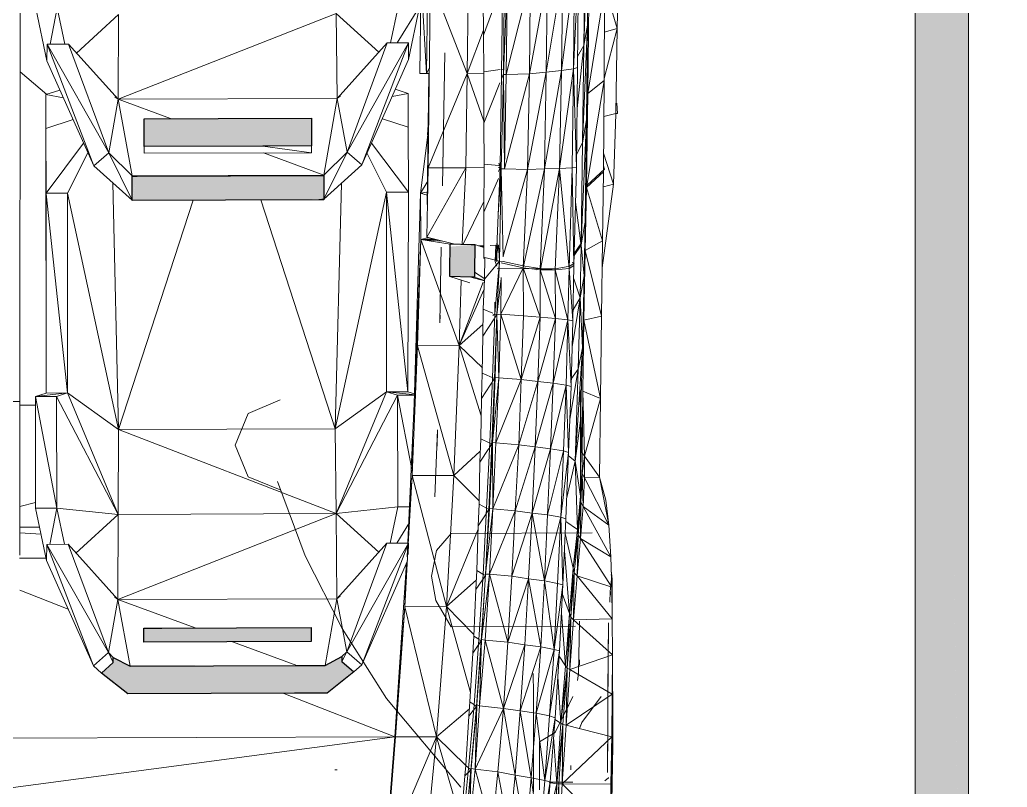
# Model space of a CAD drawing. Header units: inches. Extents: x -10205 to 13964, y -460 to 30702.
# Drawn here: x 132.7 to 187.9, y -414.4 to -371.5 of the extents above; entities that cross this region are included whole.
import ezdxf

# ---------------------------------------------------------------- set-up
doc = ezdxf.new("R2010")
doc.units = ezdxf.units.IN
doc.header["$MEASUREMENT"] = 0
for name, color, linetype, lineweight in [('0-1', 7, 'Continuous', 5), ('0-2', 8, 'Continuous', 9), ('0-4', 7, 'Continuous', 9), ('A-GENM-1', 8, 'Continuous', 9), ('A-GENM-7', 253, 'Continuous', 25), ('A-GENM-8', 7, 'Continuous', 9), ('G-IMPT-2', 254, 'Continuous', 9), ('G-IMPT-3', 37, 'Continuous', 9), ('G-IMPT-4', 53, 'Continuous', 9), ('G-IMPT-5', 50, 'Continuous', 9), ('G-IMPT-6', 7, 'Continuous', 9)]:
    doc.layers.add(name, color=color, linetype=linetype, lineweight=lineweight)

# ---------------------------------------------------------------- blocks, each defined once
blk = doc.blocks.new('Land_Rover_Evoque_-_SUV_Car_Vehicle_Automobile_13067 - Land Rover EVOQUE_dwg-1230547-SITE PLAN - CAD FILE')
at = {"layer": 'G-IMPT-2'}
h = blk.add_hatch(color=256, dxfattribs=at)
h.paths.add_polyline_path([(-0.7526, -0.2411), (-0.7226, -0.2397), (-0.7231, -0.1934), (-0.7538, -0.1983), (-0.7577, -0.2409), (-0.7535, -0.2411)], flags=0)
h.paths.add_polyline_path([(0.7543, -0.2356), (0.7594, -0.2344), (0.7595, -0.1891), (0.7248, -0.1923), (0.7249, -0.2345), (0.7498, -0.2355)], flags=0)
at = {"layer": 'G-IMPT-3'}
h = blk.add_hatch(color=256, dxfattribs=at)
h.paths.add_polyline_path([(-0.5494, -0.8302), (-0.2666, -0.8291), (-0.2305, -0.7981), (-0.2459, -0.7846), (-0.2459, -0.7774), (-0.2695, -0.7897), (-0.5494, -0.7892), (-0.5702, -0.7786), (-0.5702, -0.786), (-0.5866, -0.8008), (-0.5506, -0.8293)], flags=0)
h.paths.add_polyline_path([(0.2673, -0.8271), (0.5502, -0.8261), (0.5866, -0.7947), (0.5712, -0.7812), (0.5712, -0.7742), (0.5473, -0.7866), (0.2673, -0.7861), (0.2465, -0.7755), (0.2465, -0.7826), (0.2303, -0.7978), (0.2662, -0.8262)], flags=0)
h.paths.add_polyline_path([(-0.5268, -0.7569), (-0.2892, -0.7559), (-0.2892, -0.7358), (-0.5268, -0.7367), (-0.5268, -0.7564)], flags=0)
h.paths.add_polyline_path([(0.29, -0.7535), (0.5276, -0.7526), (0.5276, -0.7329), (0.29, -0.7338), (0.29, -0.7531)], flags=0)
h.paths.add_polyline_path([(-0.5435, -0.1296), (-0.2716, -0.1277), (-0.2716, -0.0942), (-0.5361, -0.0952), (-0.5434, -0.129)], flags=0)
h.paths.add_polyline_path([(-0.5435, -0.1287), (-0.5361, -0.0952), (-0.5435, -0.0952), (-0.5435, -0.128)], flags=0)
h.paths.add_polyline_path([(0.2733, -0.1266), (0.5452, -0.1247), (0.5452, -0.0912), (0.2803, -0.0921), (0.2734, -0.1261)], flags=0)
h.paths.add_polyline_path([(0.2733, -0.1257), (0.2803, -0.0921), (0.2733, -0.0922), (0.2733, -0.125)], flags=0)
h.paths.add_polyline_path([(-0.5263, -0.0531), (-0.2887, -0.0522), (-0.2888, -0.0127), (-0.5263, -0.0136), (-0.5263, -0.0336)], flags=0)
h.paths.add_polyline_path([(0.2905, -0.0501), (0.5281, -0.0493), (0.528, -0.0098), (0.2905, -0.0106), (0.2905, -0.0336)], flags=0)
at = {"layer": 'A-GENM-7'}
for p, q in [((0.2905, -0.0106), (0.3953, -0.0103)), ((0.2905, -0.0275), (0.2905, -0.0106)), ((0.3953, -0.0103), (0.5281, -0.0098)), ((0.5281, -0.0098), (0.5281, -0.0266)), ((0.2905, -0.0501), (0.2905, -0.0275)), ((0.5281, -0.0266), (0.5281, -0.0493)), ((0.4589, -0.0496), (0.2905, -0.0501)), ((0.5281, -0.0493), (0.4589, -0.0496)), ((0.2733, -0.0922), (0.2803, -0.0921)), ((0.2733, -0.1257), (0.2733, -0.0922)), ((0.2803, -0.0921), (0.5452, -0.0912)), ((0.5452, -0.0912), (0.5452, -0.1247)), ((0.5383, -0.1256), (0.2733, -0.1266)), ((0.2733, -0.1266), (0.2733, -0.1257)), ((0.5452, -0.1256), (0.5383, -0.1256)), ((0.5452, -0.1247), (0.5452, -0.1256)), ((0.7244, -0.2268), (0.7249, -0.1882)), ((0.7249, -0.1882), (0.7545, -0.1893)), ((0.7545, -0.1893), (0.7597, -0.1891)), ((0.7597, -0.1891), (0.7595, -0.2285)), ((0.7243, -0.2344), (0.7244, -0.2268)), ((0.7543, -0.2356), (0.7243, -0.2344)), ((0.7594, -0.2354), (0.7543, -0.2356)), ((0.7595, -0.2285), (0.7594, -0.2354)), ((0.29, -0.7338), (0.3154, -0.7337)), ((0.29, -0.7378), (0.29, -0.7338)), ((0.29, -0.7535), (0.29, -0.7378)), ((0.3154, -0.7337), (0.5276, -0.7329)), ((0.5276, -0.7329), (0.5276, -0.737)), ((0.5276, -0.737), (0.5276, -0.7526)), ((0.4076, -0.7531), (0.29, -0.7535)), ((0.5276, -0.7526), (0.4076, -0.7531)), ((0.2298, -0.7974), (0.2465, -0.7826)), ((0.2465, -0.7826), (0.2465, -0.7755)), ((0.2465, -0.7755), (0.2703, -0.7876)), ((0.5473, -0.7866), (0.5712, -0.7742)), ((0.5712, -0.7742), (0.5712, -0.7813)), ((0.5712, -0.7813), (0.5879, -0.7959)), ((0.2673, -0.8271), (0.2298, -0.7974)), ((0.2703, -0.7876), (0.507, -0.7867)), ((0.507, -0.7867), (0.5473, -0.7866)), ((0.5879, -0.7959), (0.5502, -0.8261)), ((0.5039, -0.8262), (0.2673, -0.8271)), ((0.5502, -0.8261), (0.5039, -0.8262))]:
    blk.add_line(p, q, dxfattribs=at)
at = {"layer": 'G-IMPT-2'}
for p, q in [((0.1146, 0.685), (0.114, -0.4119)), ((0.1146, 0.685), (0.114, -0.4119)), ((0.6833, 0.1875), (0.6819, 0.0537)), ((0.6912, 0.0537), (0.6833, 0.1875)), ((0.693, 0.1875), (0.6912, 0.0537)), ((0.6967, 0.1874), (0.6935, -0.0803)), ((0.7487, 0.0537), (0.6967, 0.1874)), ((0.7487, 0.0537), (0.7506, 0.1876)), ((0.7978, 0.054), (0.7997, 0.1878)), ((0.8004, 0.0523), (0.8059, 0.1865)), ((0.8004, 0.0523), (0.8015, 0.1861)), ((0.8043, 0.0523), (0.8059, 0.1865)), ((0.1522, 0.0716), (0.1365, 0.1465)), ((0.1568, 0.0952), (0.1667, 0.1466)), ((0.1667, 0.1466), (0.1775, 0.0953)), ((0.6401, 0.097), (0.6508, 0.1484)), ((0.6497, 0.0971), (0.6812, 0.1484)), ((0.6812, 0.1484), (0.6655, 0.0735)), ((0.1942, 0.0826), (0.2539, 0.1375)), ((0.2533, 0.017), (0.5631, 0.1386)), ((0.2533, 0.017), (0.2539, 0.1375)), ((0.6235, 0.0839), (0.5631, 0.1386)), ((0.5631, 0.1386), (0.5644, 0.0181)), ((0.7487, 0.0537), (0.7721, 0.1152)), ((0.1522, 0.0716), (0.1525, 0.0952)), ((0.1827, 0.0953), (0.1525, 0.0952)), ((0.24, -0.0592), (0.1525, 0.0952)), ((0.1525, 0.0952), (0.2187, -0.0776)), ((0.2533, 0.017), (0.1827, 0.0953)), ((0.24, -0.0592), (0.1827, 0.0953)), ((0.5644, 0.0181), (0.6354, 0.097)), ((0.5785, -0.058), (0.6658, 0.0971)), ((0.5785, -0.058), (0.6354, 0.097)), ((0.5996, -0.0762), (0.6658, 0.0971)), ((0.6354, 0.097), (0.6658, 0.0971)), ((0.6655, 0.0735), (0.6658, 0.0971)), ((0.1522, 0.0716), (0.2187, -0.0776)), ((0.6655, 0.0735), (0.5996, -0.0762)), ((0.7141, -0.1061), (0.7173, 0.0831)), ((0.6952, 0.0606), (0.6912, 0.0537)), ((0.1142, 0.0557), (0.152, 0.0239)), ((0.6912, 0.0537), (0.6819, 0.0537)), ((0.6912, 0.0537), (0.6951, 0.0537)), ((0.6946, 0.0537), (0.6919, -0.1322)), ((0.7487, 0.0537), (0.6935, -0.0803)), ((0.7469, -0.0802), (0.7487, 0.0537)), ((0.7487, 0.0537), (0.7726, 0.0539)), ((0.7727, -0.014), (0.7487, 0.0537)), ((0.796, -0.0799), (0.7978, 0.054)), ((0.7974, -0.0816), (0.8004, 0.0523)), ((0.8018, -0.0818), (0.8004, 0.0523)), ((0.8004, 0.0523), (0.8043, 0.0523)), ((0.8018, -0.0818), (0.8043, 0.0523)), ((0.1508, 0.0236), (0.1708, 0.0299)), ((0.6468, 0.0311), (0.6652, 0.0254)), ((0.1514, -0.4), (0.1508, 0.0236)), ((0.1757, 0.0189), (0.1508, 0.0236)), ((0.1508, 0.0236), (0.1509, -0.0244)), ((0.24, -0.0592), (0.2533, 0.017)), ((0.2487, 0.0205), (0.2533, 0.017)), ((0.2533, 0.017), (0.5644, 0.0181)), ((0.2733, -0.0916), (0.2533, 0.017)), ((0.3279, -0.0105), (0.2533, 0.017)), ((0.5452, -0.0906), (0.5644, 0.0181)), ((0.5691, 0.0217), (0.5644, 0.0181)), ((0.5644, 0.0181), (0.5785, -0.058)), ((0.6424, 0.021), (0.6652, 0.0254)), ((0.6652, 0.0254), (0.6653, -0.0225)), ((0.9624, -0.0032), (0.9614, 0.0115)), ((0.1893, -0.0116), (0.1509, -0.0244)), ((0.2904, -0.028), (0.2905, -0.0106)), ((0.3953, -0.0103), (0.2905, -0.0106)), ((0.2905, -0.0106), (0.2905, -0.0275)), ((0.5281, -0.0098), (0.3953, -0.0103)), ((0.5281, -0.0098), (0.5281, -0.0266)), ((0.6285, -0.0106), (0.6653, -0.0225)), ((0.96, -0.0038), (0.9624, -0.0032)), ((0.9601, -0.0029), (0.9624, -0.0032)), ((0.9624, -0.0032), (0.9601, -0.003)), ((0.1514, -0.4), (0.1509, -0.0244)), ((0.151, -0.1165), (0.1509, -0.0244)), ((0.2904, -0.0597), (0.2904, -0.028)), ((0.2905, -0.0501), (0.2905, -0.0275)), ((0.5281, -0.0493), (0.5281, -0.0266)), ((0.6653, -0.0225), (0.6654, -0.1147)), ((0.6935, -0.0194), (0.6928, -0.0336)), ((0.6935, -0.0194), (0.6928, -0.0336)), ((0.6828, -0.1164), (0.6934, -0.0298)), ((0.6934, -0.0298), (0.6828, -0.1164)), ((0.2044, -0.0454), (0.151, -0.1165)), ((0.2904, -0.0597), (0.2905, -0.0501)), ((0.2905, -0.0501), (0.4589, -0.0496)), ((0.4589, -0.0496), (0.5281, -0.0493)), ((0.528, -0.0589), (0.4589, -0.0496)), ((0.528, -0.0589), (0.5281, -0.0493)), ((0.6131, -0.0455), (0.6654, -0.1147)), ((0.7141, -0.1061), (0.715, -0.0516)), ((0.2104, -0.059), (0.1816, -0.1164)), ((0.24, -0.0592), (0.2187, -0.0776)), ((0.2733, -0.0916), (0.24, -0.0592)), ((0.24, -0.0592), (0.2732, -0.1261)), ((0.528, -0.0589), (0.2904, -0.0597)), ((0.5452, -0.0906), (0.4599, -0.0591)), ((0.5452, -0.125), (0.5785, -0.058)), ((0.5452, -0.0906), (0.5785, -0.058)), ((0.5785, -0.058), (0.5996, -0.0762)), ((0.6344, -0.1148), (0.6068, -0.0598)), ((0.2187, -0.0776), (0.2732, -0.1261)), ((0.5452, -0.125), (0.5996, -0.0762)), ((0.7469, -0.0802), (0.6917, -0.1788)), ((0.6917, -0.1788), (0.6935, -0.0803)), ((0.7469, -0.0802), (0.6935, -0.0803)), ((0.742, -0.1888), (0.7469, -0.0802)), ((0.773, -0.08), (0.7469, -0.0802)), ((0.796, -0.0799), (0.791, -0.1923)), ((0.7974, -0.0816), (0.793, -0.1467)), ((0.7933, -0.0854), (0.796, -0.0799)), ((0.796, -0.0799), (0.7935, -0.0799)), ((0.796, -0.0799), (0.7937, -0.0736)), ((0.7946, -0.2126), (0.7974, -0.0816)), ((0.7999, -0.2067), (0.7974, -0.0816)), ((0.7974, -0.0816), (0.8018, -0.0818)), ((0.9441, -0.0821), (0.92, -0.1045)), ((0.9427, -0.0774), (0.9441, -0.0821)), ((0.2733, -0.0916), (0.5452, -0.0906)), ((0.2733, -0.0916), (0.2803, -0.0921)), ((0.2733, -0.0916), (0.2733, -0.0922)), ((0.2803, -0.0921), (0.2733, -0.0922)), ((0.2733, -0.0922), (0.2733, -0.1257)), ((0.5452, -0.0912), (0.2803, -0.0921)), ((0.5452, -0.0906), (0.5452, -0.0912)), ((0.5452, -0.0912), (0.5452, -0.1247)), ((0.2541, -0.4518), (0.2457, -0.1016)), ((0.5614, -0.4507), (0.5703, -0.1025)), ((0.6828, -0.1164), (0.6923, -0.1008)), ((0.92, -0.1045), (0.9171, -0.1071)), ((0.1816, -0.1164), (0.151, -0.1165)), ((0.1514, -0.4), (0.151, -0.1165)), ((0.1816, -0.3999), (0.151, -0.1172)), ((0.2541, -0.4518), (0.1816, -0.1164)), ((0.1816, -0.1164), (0.1816, -0.3999)), ((0.2733, -0.1266), (0.2732, -0.1261)), ((0.2733, -0.1266), (0.5383, -0.1256)), ((0.2733, -0.1266), (0.2733, -0.1257)), ((0.5614, -0.4507), (0.4562, -0.1259)), ((0.5383, -0.1256), (0.5452, -0.125)), ((0.5383, -0.1256), (0.5452, -0.1256)), ((0.5452, -0.125), (0.5426, -0.125)), ((0.5452, -0.1256), (0.5452, -0.1247)), ((0.5614, -0.4507), (0.6344, -0.1148)), ((0.6343, -0.3982), (0.6344, -0.1148)), ((0.6344, -0.1148), (0.6654, -0.1147)), ((0.6344, -0.1148), (0.6647, -0.3981)), ((0.6647, -0.3981), (0.6654, -0.1147)), ((0.6738, -0.4151), (0.6828, -0.1164)), ((0.6828, -0.1164), (0.6921, -0.1151)), ((0.6833, -0.1819), (0.6828, -0.1164)), ((0.6921, -0.1192), (0.6828, -0.1164)), ((0.6833, -0.1819), (0.6828, -0.1164)), ((0.3598, -0.1263), (0.2541, -0.4518)), ((0.6919, -0.1322), (0.6926, -0.129)), ((0.7431, -0.1889), (0.7727, -0.128)), ((0.9167, -0.1368), (0.9174, -0.152)), ((0.9174, -0.152), (0.9114, -0.1868)), ((0.6833, -0.1819), (0.6743, -0.4011)), ((0.6833, -0.1819), (0.6783, -0.3329)), ((0.694, -0.1794), (0.6833, -0.1819)), ((0.7004, -0.181), (0.6833, -0.1819)), ((0.7248, -0.1887), (0.6833, -0.1819)), ((0.7133, -0.1843), (0.6833, -0.1819)), ((0.707, -0.1827), (0.6833, -0.1819)), ((0.704, -0.1819), (0.6833, -0.1819)), ((0.7248, -0.1887), (0.6833, -0.1819)), ((0.7374, -0.3327), (0.6833, -0.1819)), ((0.7294, -0.1883), (0.6917, -0.1788)), ((0.7912, -0.2136), (0.7913, -0.1783)), ((0.7122, -0.1929), (0.7102, -0.3004)), ((0.7249, -0.1882), (0.7244, -0.2268)), ((0.7249, -0.1882), (0.7545, -0.1893)), ((0.7545, -0.1893), (0.7597, -0.1891)), ((0.7595, -0.2285), (0.7597, -0.1891)), ((0.7727, -0.1936), (0.7597, -0.1891)), ((0.7726, -0.1907), (0.765, -0.1909)), ((0.7679, -0.1919), (0.7726, -0.192)), ((0.7679, -0.1919), (0.7726, -0.192)), ((0.7894, -0.1903), (0.7818, -0.1905)), ((0.7885, -0.2133), (0.7894, -0.1903)), ((0.791, -0.1923), (0.7901, -0.2115)), ((0.791, -0.2019), (0.7936, -0.1901)), ((0.7936, -0.1901), (0.7911, -0.1902)), ((0.7936, -0.1901), (0.7911, -0.1903)), ((0.7936, -0.1901), (0.7931, -0.1952)), ((0.7946, -0.2126), (0.7936, -0.1901)), ((0.9114, -0.1868), (0.901, -0.202)), ((0.7734, -0.2382), (0.7738, -0.2074)), ((0.7946, -0.2126), (0.7738, -0.2074)), ((0.7946, -0.2126), (0.7734, -0.2382)), ((0.7946, -0.2126), (0.788, -0.2876)), ((0.7885, -0.2133), (0.7912, -0.2199)), ((0.7909, -0.289), (0.7946, -0.2126)), ((0.8768, -0.2234), (0.7913, -0.2238)), ((0.8, -0.2135), (0.7946, -0.2126)), ((0.8, -0.2135), (0.7946, -0.2126)), ((0.8, -0.2135), (0.831, -0.2197)), ((0.831, -0.2197), (0.8556, -0.2235)), ((0.8477, -0.2252), (0.8768, -0.2234)), ((0.8556, -0.2235), (0.8527, -0.2237)), ((0.8529, -0.2233), (0.8556, -0.2235)), ((0.8529, -0.2233), (0.8556, -0.2235)), ((0.8556, -0.2235), (0.8768, -0.2234)), ((0.8768, -0.2234), (0.8945, -0.2198)), ((0.8945, -0.2198), (0.9009, -0.2158)), ((0.8981, -0.2147), (0.9009, -0.2158)), ((0.7243, -0.2344), (0.7244, -0.2268)), ((0.7243, -0.2344), (0.7543, -0.2356)), ((0.7243, -0.2344), (0.7526, -0.2437)), ((0.7543, -0.2356), (0.7594, -0.2354)), ((0.7543, -0.2356), (0.7733, -0.2409)), ((0.7595, -0.2285), (0.7594, -0.2354)), ((0.7733, -0.2402), (0.7594, -0.2354)), ((0.7738, -0.2377), (0.7595, -0.2285)), ((0.7717, -0.2811), (0.7734, -0.2382)), ((0.7971, -0.2374), (0.7909, -0.289)), ((0.7403, -0.2397), (0.7374, -0.3327)), ((0.7718, -0.2427), (0.7374, -0.3327)), ((0.7374, -0.3327), (0.7728, -0.2536)), ((0.7884, -0.271), (0.788, -0.2876)), ((0.7102, -0.3004), (0.7106, -0.2896)), ((0.7854, -0.2868), (0.7717, -0.2811)), ((0.788, -0.2876), (0.785, -0.378)), ((0.7854, -0.2899), (0.788, -0.2876)), ((0.7909, -0.289), (0.7878, -0.2878)), ((0.7909, -0.289), (0.7889, -0.378)), ((0.7909, -0.289), (0.7968, -0.288)), ((0.7909, -0.289), (0.7938, -0.3785)), ((0.7968, -0.288), (0.7938, -0.3785)), ((0.7374, -0.3327), (0.7713, -0.3025)), ((0.6708, -0.5171), (0.6783, -0.3329)), ((0.6783, -0.3329), (0.6745, -0.4011)), ((0.7374, -0.3327), (0.6783, -0.3329)), ((0.7299, -0.517), (0.6783, -0.3329)), ((0.7299, -0.517), (0.7374, -0.3327)), ((0.7374, -0.3327), (0.7705, -0.3642)), ((0.7374, -0.3327), (0.7689, -0.4322)), ((0.785, -0.378), (0.781, -0.4704)), ((0.7889, -0.378), (0.7849, -0.4704)), ((0.7938, -0.3785), (0.7849, -0.4704)), ((0.7938, -0.3785), (0.7889, -0.378)), ((0.7938, -0.3785), (0.7898, -0.4708)), ((0.1816, -0.3999), (0.1358, -0.405)), ((0.1358, -0.405), (0.1514, -0.4)), ((0.166, -0.4049), (0.1358, -0.405)), ((0.1361, -0.5635), (0.1358, -0.405)), ((0.1663, -0.5633), (0.1358, -0.405)), ((0.1816, -0.3999), (0.1514, -0.4)), ((0.1816, -0.3999), (0.166, -0.4049)), ((0.2535, -0.5722), (0.166, -0.4049)), ((0.1663, -0.5633), (0.166, -0.4049)), ((0.2541, -0.4518), (0.1816, -0.3999)), ((0.1816, -0.3999), (0.2535, -0.5722)), ((0.6343, -0.3982), (0.5614, -0.4507)), ((0.6343, -0.3982), (0.5627, -0.5711)), ((0.5627, -0.5711), (0.6501, -0.4031)), ((0.6343, -0.3982), (0.6647, -0.3981)), ((0.6343, -0.3982), (0.6501, -0.4031)), ((0.6343, -0.3982), (0.6754, -0.4025)), ((0.6501, -0.4031), (0.6735, -0.403)), ((0.6504, -0.5616), (0.6501, -0.4031)), ((0.6501, -0.4031), (0.6705, -0.5082)), ((0.6647, -0.3981), (0.6755, -0.4014)), ((0.0959, -0.412), (0.114, -0.4119)), ((0.114, -0.4119), (0.1136, -0.6303)), ((0.114, -0.4119), (0.1136, -0.6303)), ((0.114, -0.4171), (0.1358, -0.417)), ((0.4381, -0.4289), (0.4833, -0.4097)), ((0.4833, -0.4097), (0.4834, -0.4098)), ((0.6738, -0.4151), (0.6635, -0.6326)), ((0.4194, -0.4739), (0.4381, -0.4289)), ((0.2541, -0.4518), (0.2535, -0.5722)), ((0.5614, -0.4507), (0.2541, -0.4518)), ((0.2541, -0.4518), (0.5627, -0.5711)), ((0.5614, -0.4507), (0.5627, -0.5711)), ((0.7067, -0.4524), (0.7031, -0.5472)), ((0.7067, -0.4524), (0.7061, -0.4754)), ((0.438, -0.5189), (0.4194, -0.4739)), ((0.6708, -0.5171), (0.6722, -0.4688)), ((0.781, -0.4704), (0.7765, -0.5637)), ((0.7849, -0.4704), (0.7804, -0.5637)), ((0.7849, -0.4704), (0.7898, -0.4708)), ((0.7849, -0.4704), (0.7853, -0.5642)), ((0.7898, -0.4708), (0.7853, -0.5642)), ((0.7299, -0.517), (0.7675, -0.4826)), ((0.6653, -0.6146), (0.6708, -0.5171)), ((0.6708, -0.5171), (0.6685, -0.553)), ((0.6708, -0.5171), (0.7299, -0.517)), ((0.7195, -0.7032), (0.6708, -0.5171)), ((0.7195, -0.7032), (0.7299, -0.517)), ((0.7299, -0.517), (0.7659, -0.5531)), ((0.4833, -0.5373), (0.438, -0.5189)), ((0.4798, -0.5255), (0.519, -0.6309)), ((0.1361, -0.5553), (0.1137, -0.5611)), ((0.1663, -0.5633), (0.1361, -0.5635)), ((0.1518, -0.6377), (0.1361, -0.5635)), ((0.1663, -0.5633), (0.1563, -0.6148)), ((0.1772, -0.6147), (0.1663, -0.5633)), ((0.2535, -0.5722), (0.1663, -0.5633)), ((0.1934, -0.6271), (0.2535, -0.5722)), ((0.2528, -0.6931), (0.5627, -0.5711)), ((0.2528, -0.6931), (0.2535, -0.5722)), ((0.2535, -0.5722), (0.5627, -0.5711)), ((0.5627, -0.5711), (0.6504, -0.5616)), ((0.564, -0.6919), (0.5627, -0.5711)), ((0.5627, -0.5711), (0.6235, -0.6258)), ((0.6395, -0.613), (0.6504, -0.5616)), ((0.6504, -0.5616), (0.6683, -0.5615)), ((0.7765, -0.5637), (0.7715, -0.6571)), ((0.775, -0.6571), (0.7804, -0.5637)), ((0.775, -0.6571), (0.7853, -0.5642)), ((0.7853, -0.5642), (0.7804, -0.5637)), ((0.7804, -0.6571), (0.7853, -0.5642)), ((0.6489, -0.613), (0.6671, -0.5837)), ((0.1137, -0.5906), (0.1418, -0.5905)), ((0.1137, -0.5982), (0.1439, -0.6001)), ((0.7263, -0.5993), (0.7053, -0.6234)), ((0.7195, -0.7032), (0.7644, -0.5933)), ((0.9262, -0.5986), (0.7263, -0.5993)), ((0.9263, -0.5986), (0.9262, -0.5986)), ((0.1518, -0.6377), (0.1521, -0.6148)), ((0.1822, -0.6147), (0.1521, -0.6148)), ((0.2183, -0.7872), (0.1521, -0.6148)), ((0.2395, -0.7685), (0.1521, -0.6148)), ((0.2528, -0.6931), (0.1822, -0.6147)), ((0.2395, -0.7685), (0.1822, -0.6147)), ((0.564, -0.6919), (0.6349, -0.613)), ((0.5781, -0.7673), (0.6654, -0.6129)), ((0.5781, -0.7673), (0.6349, -0.613)), ((0.5992, -0.7857), (0.6654, -0.6129)), ((0.6349, -0.613), (0.6654, -0.6129)), ((0.6604, -0.7034), (0.6653, -0.6155)), ((0.6652, -0.6293), (0.6654, -0.6129)), ((0.6981, -0.6601), (0.7053, -0.6234)), ((0.1132, -0.6346), (0.1512, -0.6345)), ((0.2183, -0.7872), (0.1518, -0.6377)), ((0.519, -0.6309), (0.5715, -0.7344)), ((0.664, -0.6384), (0.5992, -0.7857)), ((0.663, -0.6408), (0.6462, -0.8878)), ((0.6462, -0.8878), (0.663, -0.6408)), ((0.6604, -0.7034), (0.6632, -0.6403)), ((0.7715, -0.6571), (0.7656, -0.75)), ((0.7695, -0.75), (0.775, -0.6571)), ((0.7695, -0.75), (0.7804, -0.6571)), ((0.7744, -0.7509), (0.7804, -0.6571)), ((0.7804, -0.6571), (0.775, -0.6571)), ((0.9535, -0.6527), (0.9545, -0.6596)), ((0.9546, -0.6645), (0.9536, -0.6575)), ((0.9546, -0.6645), (0.9537, -0.6586)), ((0.7042, -0.6945), (0.6982, -0.6601)), ((0.7195, -0.7032), (0.7618, -0.6657)), ((0.9544, -0.6596), (0.9521, -0.6819)), ((0.9537, -0.6607), (0.9546, -0.6645)), ((0.9541, -0.6706), (0.9546, -0.6741)), ((0.9544, -0.6596), (0.9543, -0.6645)), ((0.9543, -0.6645), (0.9543, -0.674)), ((0.9546, -0.6645), (0.9545, -0.6596)), ((0.9546, -0.6741), (0.9546, -0.6645)), ((0.1136, -0.6797), (0.1825, -0.7066)), ((0.9547, -0.6882), (0.9544, -0.6853)), ((0.9547, -0.6882), (0.9546, -0.6741)), ((0.2395, -0.7685), (0.2528, -0.6931)), ((0.2528, -0.6931), (0.2482, -0.6894)), ((0.2528, -0.6931), (0.564, -0.6919)), ((0.2528, -0.6931), (0.2703, -0.7876)), ((0.2528, -0.6931), (0.3626, -0.7335)), ((0.564, -0.6919), (0.5473, -0.7866)), ((0.564, -0.6919), (0.5687, -0.6882)), ((0.5781, -0.7673), (0.564, -0.6919)), ((0.9548, -0.7071), (0.9547, -0.6882)), ((0.6604, -0.7034), (0.6462, -0.8878)), ((0.647, -0.8881), (0.6604, -0.7034)), ((0.6604, -0.7034), (0.7195, -0.7032)), ((0.7056, -0.888), (0.6604, -0.7034)), ((0.7056, -0.888), (0.7195, -0.7032)), ((0.7195, -0.7032), (0.7584, -0.7427)), ((0.7195, -0.7032), (0.7536, -0.8249)), ((0.9548, -0.7206), (0.9548, -0.7071)), ((0.3154, -0.7337), (0.29, -0.7338)), ((0.29, -0.7338), (0.29, -0.7378)), ((0.29, -0.738), (0.29, -0.7338)), ((0.29, -0.7378), (0.29, -0.7535)), ((0.29, -0.738), (0.29, -0.7535)), ((0.5276, -0.7329), (0.3154, -0.7337)), ((0.5276, -0.7329), (0.5276, -0.737)), ((0.5276, -0.7526), (0.5276, -0.737)), ((0.5715, -0.7344), (0.6342, -0.8338)), ((0.29, -0.7535), (0.4076, -0.7531)), ((0.5276, -0.7526), (0.4076, -0.7531)), ((0.4156, -0.7531), (0.507, -0.7867)), ((0.7656, -0.75), (0.7587, -0.8429)), ((0.7626, -0.8428), (0.7695, -0.75)), ((0.7665, -0.8438), (0.7695, -0.75)), ((0.7665, -0.8438), (0.7744, -0.7509)), ((0.7695, -0.75), (0.7744, -0.7509)), ((0.2183, -0.7872), (0.2395, -0.7685)), ((0.2395, -0.7685), (0.2465, -0.7826)), ((0.2395, -0.7685), (0.2465, -0.7755)), ((0.5712, -0.7813), (0.5781, -0.7673)), ((0.5781, -0.7673), (0.5712, -0.7742)), ((0.5781, -0.7673), (0.5992, -0.7857)), ((0.2298, -0.7974), (0.2465, -0.7826)), ((0.2465, -0.7826), (0.2465, -0.7755)), ((0.2703, -0.7876), (0.2465, -0.7755)), ((0.5473, -0.7866), (0.5712, -0.7742)), ((0.5712, -0.7813), (0.5712, -0.7742)), ((0.5879, -0.7959), (0.5712, -0.7813)), ((0.9553, -0.7802), (0.9552, -0.7775)), ((0.9552, -0.833), (0.9553, -0.7802)), ((0.2183, -0.7872), (0.2298, -0.7974)), ((0.2298, -0.7974), (0.2673, -0.8271)), ((0.2703, -0.7876), (0.507, -0.7867)), ((0.5473, -0.7866), (0.507, -0.7867)), ((0.5879, -0.7959), (0.5502, -0.8261)), ((0.5879, -0.7959), (0.5992, -0.7857)), ((0.9552, -0.833), (0.9552, -0.7978)), ((0.9557, -0.8487), (0.9552, -0.7978)), ((0.5039, -0.8262), (0.2673, -0.8271)), ((0.4887, -0.8263), (0.6462, -0.8878)), ((0.5039, -0.8262), (0.5502, -0.8261)), ((0.6342, -0.8338), (0.7397, -0.9595)), ((0.9548, -0.8833), (0.9552, -0.833)), ((0.9556, -0.9004), (0.9552, -0.833)), ((0.9552, -0.833), (0.9557, -0.8487)), ((0.7056, -0.888), (0.7522, -0.8484)), ((0.7587, -0.8429), (0.7508, -0.9328)), ((0.7547, -0.9328), (0.7626, -0.8428)), ((0.7601, -0.9337), (0.7626, -0.8428)), ((0.7601, -0.9337), (0.7665, -0.8438)), ((0.7626, -0.8428), (0.7665, -0.8438)), ((0.9556, -0.9004), (0.9557, -0.8487)), ((-0.6469, -0.8925), (0.6462, -0.8878)), ((0.6462, -0.8878), (-0.6342, -1.0585)), ((0.6462, -0.8878), (0.6333, -1.054)), ((0.6333, -1.054), (0.6462, -0.8878)), ((0.647, -0.8881), (0.6333, -1.054)), ((0.6342, -1.0543), (0.7056, -0.888)), ((0.6342, -1.0543), (0.647, -0.8881)), ((0.647, -0.8881), (0.6462, -0.8878)), ((0.7056, -0.888), (0.647, -0.8881)), ((0.6888, -1.0542), (0.7056, -0.888)), ((0.7056, -0.888), (0.7468, -0.9288)), ((0.7056, -0.888), (0.7404, -1.0091)), ((0.9541, -0.8989), (0.9547, -0.8848)), ((0.9546, -0.9552), (0.9547, -0.8848)), ((0.9547, -0.8848), (0.9556, -0.9004)), ((0.9546, -0.9552), (0.9556, -0.9004)), ((0.9546, -0.9552), (0.9539, -0.9131)), ((0.5644, -0.9349), (0.5611, -0.9349)), ((0.7508, -0.9328), (0.745, -0.9895)), ((0.7468, -1.0159), (0.7547, -0.9328)), ((0.7517, -1.0168), (0.7547, -0.9328)), ((0.7517, -1.0168), (0.7601, -0.9337)), ((0.7547, -0.9328), (0.7601, -0.9337)), ((0.9549, -0.9668), (0.9549, -0.942)), ((0.9522, -1.0354), (0.9546, -0.9552)), ((0.9546, -0.9552), (0.9524, -1.0115)), ((0.9546, -0.9552), (0.9533, -0.9552)), ((0.9536, -1.0128), (0.9546, -0.9552))]:
    blk.add_line(p, q, dxfattribs=at)
at = {"layer": 'G-IMPT-4'}
for p, q in [((0.9148, 0.0935), (0.9205, 0.2567)), ((0.92, 0.1222), (0.9205, 0.2567)), ((0.9158, 0.2313), (0.9148, 0.0935)), ((0.8612, 0.0556), (0.8847, 0.1969)), ((0.8827, 0.0578), (0.9014, 0.2008)), ((0.8847, 0.1969), (0.8827, 0.0578)), ((0.8998, 0.0604), (0.9067, 0.2037)), ((0.8998, 0.0604), (0.9014, 0.2008)), ((0.9067, 0.2037), (0.9056, 0.0621)), ((0.8387, 0.189), (0.8043, 0.0523)), ((0.8059, 0.1865), (0.8043, 0.0523)), ((0.8632, 0.1929), (0.8372, 0.0532)), ((0.8387, 0.189), (0.8372, 0.0532)), ((0.8632, 0.1929), (0.8612, 0.0556)), ((0.9438, 0.1729), (0.9202, 0.025)), ((0.9438, 0.1729), (0.9432, 0.0437)), ((0.9202, 0.025), (0.9217, 0.1559)), ((0.9127, -0.0448), (0.92, 0.1222)), ((0.9148, 0.0935), (0.92, 0.1222)), ((0.9184, -0.0124), (0.92, 0.1222)), ((0.905, 0.0039), (0.9148, 0.0935)), ((0.9058, 0.0777), (0.9148, 0.0935)), ((0.9148, 0.0935), (0.9127, -0.0448)), ((0.8827, 0.0578), (0.8586, -0.0818)), ((0.8612, 0.0556), (0.8827, 0.0578)), ((0.8802, -0.0812), (0.8998, 0.0604)), ((0.8827, 0.0578), (0.8802, -0.0812)), ((0.8827, 0.0578), (0.8998, 0.0604)), ((0.8978, -0.0804), (0.8998, 0.0604)), ((0.8998, 0.0604), (0.9056, 0.0621)), ((0.8998, 0.0604), (0.9041, -0.0798)), ((0.9056, 0.0621), (0.9041, -0.0798)), ((0.9202, 0.025), (0.9194, 0.0695)), ((0.8372, 0.0532), (0.8018, -0.0818)), ((0.8043, 0.0523), (0.8018, -0.0818)), ((0.8372, 0.0532), (0.8043, 0.0523)), ((0.8612, 0.0556), (0.8347, -0.0826)), ((0.8372, 0.0532), (0.8347, -0.0826)), ((0.8372, 0.0532), (0.8612, 0.0556)), ((0.8612, 0.0556), (0.8586, -0.0818)), ((0.9186, -0.1057), (0.9432, 0.0437)), ((0.9432, 0.0437), (0.9202, 0.025)), ((0.9426, -0.0858), (0.9432, 0.0437)), ((0.9182, -0.1058), (0.9202, 0.025)), ((0.9184, -0.0172), (0.9202, 0.025)), ((0.9108, -0.1869), (0.9184, -0.0124)), ((0.9127, -0.0448), (0.9184, -0.0124)), ((0.9164, -0.1554), (0.9184, -0.0124)), ((0.9043, -0.0612), (0.9127, -0.0448)), ((0.9107, -0.1876), (0.9127, -0.0448)), ((0.7999, -0.2059), (0.8347, -0.0826)), ((0.8347, -0.0826), (0.8018, -0.0818)), ((0.8282, -0.2224), (0.8586, -0.0818)), ((0.8282, -0.2224), (0.8347, -0.0826)), ((0.8586, -0.0818), (0.8347, -0.0826)), ((0.8527, -0.2237), (0.8586, -0.0818)), ((0.8529, -0.2241), (0.8802, -0.0812)), ((0.8586, -0.0818), (0.8802, -0.0812)), ((0.8737, -0.2251), (0.8802, -0.0812)), ((0.8802, -0.0812), (0.8978, -0.0804)), ((0.8938, -0.2231), (0.8802, -0.0812)), ((0.8938, -0.2231), (0.8978, -0.0804)), ((0.8978, -0.0804), (0.9041, -0.0798)), ((0.9006, -0.2191), (0.8978, -0.0804)), ((0.9006, -0.2191), (0.9041, -0.0798)), ((0.9182, -0.1081), (0.9426, -0.0858)), ((0.9426, -0.0858), (0.9411, -0.184)), ((0.9182, -0.1081), (0.9166, -0.1978)), ((0.9182, -0.1081), (0.9167, -0.1326)), ((0.9182, -0.1081), (0.9185, -0.1058)), ((0.9182, -0.1081), (0.9411, -0.184)), ((0.9104, -0.1879), (0.9029, -0.129)), ((0.9164, -0.1554), (0.9149, -0.2336)), ((0.9009, -0.205), (0.9107, -0.1902)), ((0.9107, -0.1902), (0.9092, -0.2649)), ((0.9107, -0.1902), (0.9112, -0.1869)), ((0.9107, -0.1902), (0.9108, -0.1877)), ((0.9107, -0.1902), (0.9107, -0.1878)), ((0.9107, -0.1902), (0.9149, -0.2336)), ((0.9411, -0.184), (0.9166, -0.1978)), ((0.9411, -0.184), (0.9395, -0.291)), ((0.9146, -0.2965), (0.9166, -0.1978)), ((0.9395, -0.291), (0.9166, -0.1978)), ((0.8282, -0.2224), (0.7968, -0.288)), ((0.8282, -0.2224), (0.7973, -0.2152)), ((0.8282, -0.2224), (0.8527, -0.2252)), ((0.8282, -0.2224), (0.8526, -0.2922)), ((0.8282, -0.2224), (0.8291, -0.2904)), ((0.8938, -0.2231), (0.8737, -0.2251)), ((0.8938, -0.2231), (0.8918, -0.2959)), ((0.9006, -0.2191), (0.8938, -0.2231)), ((0.8938, -0.2231), (0.8991, -0.2973)), ((0.9006, -0.2191), (0.8991, -0.2973)), ((0.7972, -0.2362), (0.7968, -0.288)), ((0.8527, -0.2252), (0.8526, -0.2922)), ((0.8737, -0.2251), (0.8527, -0.2252)), ((0.8527, -0.2252), (0.8742, -0.2941)), ((0.8737, -0.2251), (0.8742, -0.2941)), ((0.8737, -0.2251), (0.8918, -0.2959)), ((0.9002, -0.2379), (0.9092, -0.2649)), ((0.9092, -0.2649), (0.9149, -0.2336)), ((0.9128, -0.3357), (0.9149, -0.2336)), ((0.9092, -0.2649), (0.8981, -0.3342)), ((0.9092, -0.2649), (0.8994, -0.282)), ((0.9067, -0.3661), (0.9092, -0.2649)), ((0.9128, -0.3357), (0.9092, -0.2649)), ((0.9141, -0.2713), (0.9146, -0.2965)), ((0.7938, -0.3785), (0.7968, -0.288)), ((0.8257, -0.3808), (0.7968, -0.288)), ((0.8291, -0.2904), (0.7968, -0.288)), ((0.8257, -0.3808), (0.8291, -0.2904)), ((0.8257, -0.3808), (0.8526, -0.2922)), ((0.8526, -0.2922), (0.8291, -0.2904)), ((0.8492, -0.3836), (0.8526, -0.2922)), ((0.8492, -0.3836), (0.8742, -0.2941)), ((0.8526, -0.2922), (0.8742, -0.2941)), ((0.8742, -0.2941), (0.8712, -0.3859)), ((0.8742, -0.2941), (0.8918, -0.2959)), ((0.9395, -0.291), (0.9146, -0.2965)), ((0.9395, -0.291), (0.938, -0.4078)), ((0.8918, -0.2959), (0.8712, -0.3859)), ((0.8918, -0.2959), (0.8893, -0.3888)), ((0.8918, -0.2959), (0.8965, -0.3907)), ((0.8918, -0.2959), (0.8991, -0.2973)), ((0.8965, -0.3907), (0.8991, -0.2973)), ((0.9131, -0.3245), (0.9146, -0.2965)), ((0.9131, -0.3972), (0.9146, -0.2965)), ((0.938, -0.4078), (0.9146, -0.2965)), ((0.9128, -0.3357), (0.9022, -0.4966)), ((0.9128, -0.3357), (0.9067, -0.3661)), ((0.9098, -0.4388), (0.9128, -0.3357)), ((0.7898, -0.4708), (0.7938, -0.3785)), ((0.8257, -0.3808), (0.7938, -0.3785)), ((0.9067, -0.3661), (0.8946, -0.4374)), ((0.9067, -0.3661), (0.8969, -0.3793)), ((0.9022, -0.4966), (0.9067, -0.3661)), ((0.8257, -0.3808), (0.7898, -0.4708)), ((0.8222, -0.4736), (0.8257, -0.3808)), ((0.8222, -0.4736), (0.8492, -0.3836)), ((0.8492, -0.3836), (0.8257, -0.3808)), ((0.8457, -0.4765), (0.8492, -0.3836)), ((0.8457, -0.4765), (0.8712, -0.3859)), ((0.8492, -0.3836), (0.8712, -0.3859)), ((0.8712, -0.3859), (0.8672, -0.4793)), ((0.8893, -0.3888), (0.8672, -0.4793)), ((0.8712, -0.3859), (0.8893, -0.3888)), ((0.8893, -0.3888), (0.8858, -0.4821)), ((0.8893, -0.3888), (0.8926, -0.4845)), ((0.8893, -0.3888), (0.8965, -0.3907)), ((0.8926, -0.4845), (0.8965, -0.3907)), ((0.9092, -0.3948), (0.9116, -0.4783)), ((0.9092, -0.3948), (0.9098, -0.4388)), ((0.9092, -0.3953), (0.9116, -0.4783)), ((0.912, -0.4847), (0.9131, -0.3972)), ((0.938, -0.4078), (0.9131, -0.3972)), ((0.9155, -0.4896), (0.9131, -0.3972)), ((0.938, -0.4078), (0.9155, -0.4896)), ((0.938, -0.4078), (0.937, -0.5192)), ((0.9102, -0.4269), (0.912, -0.4847)), ((0.9098, -0.4388), (0.9022, -0.4966)), ((0.9116, -0.4783), (0.9098, -0.4388)), ((0.9098, -0.4388), (0.9122, -0.5048)), ((0.9098, -0.4388), (0.9098, -0.5464)), ((0.7853, -0.5642), (0.7898, -0.4708)), ((0.8222, -0.4736), (0.7853, -0.5642)), ((0.8222, -0.4736), (0.7898, -0.4708)), ((0.8172, -0.567), (0.8222, -0.4736)), ((0.8172, -0.567), (0.8457, -0.4765)), ((0.8457, -0.4765), (0.8222, -0.4736)), ((0.8412, -0.5703), (0.8457, -0.4765)), ((0.8457, -0.4765), (0.8672, -0.4793)), ((0.8412, -0.5703), (0.8672, -0.4793)), ((0.8672, -0.4793), (0.8632, -0.5731)), ((0.8858, -0.4821), (0.8632, -0.5731)), ((0.8672, -0.4793), (0.8858, -0.4821)), ((0.8858, -0.4821), (0.8818, -0.5764)), ((0.8818, -0.5764), (0.8926, -0.4845)), ((0.8858, -0.4821), (0.8926, -0.4845)), ((0.8891, -0.5784), (0.8926, -0.4845)), ((0.9022, -0.4966), (0.8924, -0.4887)), ((0.9116, -0.4783), (0.9122, -0.5048)), ((0.9116, -0.4783), (0.9121, -0.514)), ((0.9116, -0.4783), (0.912, -0.4847)), ((0.912, -0.4847), (0.9121, -0.514)), ((0.912, -0.4847), (0.9155, -0.4896)), ((0.9121, -0.514), (0.9155, -0.4896)), ((0.937, -0.5192), (0.9155, -0.4896)), ((0.9155, -0.5204), (0.9155, -0.4896)), ((0.9022, -0.4966), (0.8902, -0.5481)), ((0.9022, -0.4966), (0.9098, -0.5464)), ((0.9022, -0.4966), (0.9054, -0.5938)), ((0.9122, -0.5048), (0.9098, -0.5464)), ((0.9122, -0.5048), (0.9103, -0.5551)), ((0.9121, -0.514), (0.9103, -0.5551)), ((0.9122, -0.5048), (0.9121, -0.514)), ((0.9121, -0.514), (0.9137, -0.561)), ((0.9121, -0.514), (0.9155, -0.5204)), ((0.9137, -0.561), (0.9155, -0.5204)), ((0.937, -0.5192), (0.9155, -0.5204)), ((0.9502, -0.5876), (0.9155, -0.5204)), ((0.937, -0.5192), (0.9457, -0.5519)), ((0.937, -0.5192), (0.9502, -0.5872)), ((0.9098, -0.5464), (0.9054, -0.5938)), ((0.9098, -0.5464), (0.9064, -0.6011)), ((0.9098, -0.5464), (0.9103, -0.5551)), ((0.9103, -0.5551), (0.9064, -0.6011)), ((0.9103, -0.5551), (0.9098, -0.6065)), ((0.9103, -0.5551), (0.9137, -0.561)), ((0.9502, -0.5876), (0.9457, -0.5519)), ((0.7804, -0.6571), (0.7853, -0.5642)), ((0.8172, -0.567), (0.7804, -0.6571)), ((0.8172, -0.567), (0.7853, -0.5642)), ((0.8122, -0.6599), (0.8172, -0.567)), ((0.8122, -0.6599), (0.8412, -0.5703)), ((0.8412, -0.5703), (0.8172, -0.567)), ((0.8362, -0.6637), (0.8412, -0.5703)), ((0.8412, -0.5703), (0.8632, -0.5731)), ((0.8412, -0.5703), (0.8587, -0.6665)), ((0.8632, -0.5731), (0.8587, -0.6665)), ((0.8632, -0.5731), (0.8818, -0.5764)), ((0.9098, -0.6065), (0.9137, -0.561)), ((0.9137, -0.561), (0.9528, -0.6326)), ((0.9137, -0.561), (0.9502, -0.5876)), ((0.8818, -0.5764), (0.8587, -0.6665)), ((0.8818, -0.5764), (0.8773, -0.6703)), ((0.8818, -0.5764), (0.8846, -0.6722)), ((0.8818, -0.5764), (0.8891, -0.5784)), ((0.8846, -0.6722), (0.8891, -0.5784)), ((0.9054, -0.5938), (0.8889, -0.5823)), ((0.9528, -0.6326), (0.9502, -0.5876)), ((0.8881, -0.5994), (0.8996, -0.6486)), ((0.9054, -0.5938), (0.8996, -0.6486)), ((0.9064, -0.6011), (0.8996, -0.6486)), ((0.9064, -0.6011), (0.901, -0.6554)), ((0.9064, -0.6011), (0.9049, -0.6593)), ((0.9054, -0.5938), (0.9064, -0.6011)), ((0.9064, -0.6011), (0.9098, -0.6065)), ((0.9098, -0.6065), (0.9049, -0.6593)), ((0.9098, -0.6065), (0.9543, -0.6757)), ((0.9098, -0.6065), (0.9528, -0.6326)), ((0.8869, -0.624), (0.8942, -0.7131)), ((0.9543, -0.6757), (0.9528, -0.6326)), ((0.7804, -0.6571), (0.7744, -0.7509)), ((0.8122, -0.6599), (0.7804, -0.6571)), ((0.8068, -0.7537), (0.7804, -0.6571)), ((0.8996, -0.6486), (0.8942, -0.7131)), ((0.8996, -0.6486), (0.8962, -0.718)), ((0.901, -0.6554), (0.8962, -0.718)), ((0.8996, -0.6486), (0.901, -0.6554)), ((0.901, -0.6554), (0.9001, -0.7219)), ((0.901, -0.6554), (0.9049, -0.6593)), ((0.8122, -0.6599), (0.8068, -0.7537)), ((0.8362, -0.6637), (0.8068, -0.7537)), ((0.8362, -0.6637), (0.8122, -0.6599)), ((0.8308, -0.7575), (0.8362, -0.6637)), ((0.8533, -0.7603), (0.8362, -0.6637)), ((0.8362, -0.6637), (0.8587, -0.6665)), ((0.8533, -0.7603), (0.8587, -0.6665)), ((0.8724, -0.7641), (0.8587, -0.6665)), ((0.8587, -0.6665), (0.8773, -0.6703)), ((0.8724, -0.7641), (0.8773, -0.6703)), ((0.8724, -0.7641), (0.8846, -0.6722)), ((0.8773, -0.6703), (0.8846, -0.6722)), ((0.8801, -0.766), (0.8846, -0.6722)), ((0.9049, -0.6593), (0.9001, -0.7219)), ((0.9049, -0.6593), (0.9548, -0.7206)), ((0.9049, -0.6593), (0.9543, -0.6757)), ((0.8942, -0.7131), (0.884, -0.6844)), ((0.9516, -0.6968), (0.9521, -0.6819)), ((0.9522, -0.6863), (0.9522, -0.6819)), ((0.9548, -0.7206), (0.9543, -0.6757)), ((0.7264, -0.7317), (0.7042, -0.6945)), ((0.8883, -0.7874), (0.8827, -0.7124)), ((0.8942, -0.7131), (0.8883, -0.7874)), ((0.8942, -0.7131), (0.8908, -0.7904)), ((0.8962, -0.718), (0.8942, -0.7131)), ((0.8962, -0.718), (0.8908, -0.7904)), ((0.8962, -0.718), (0.8947, -0.7923)), ((0.9001, -0.7219), (0.8947, -0.7923)), ((0.8962, -0.718), (0.9001, -0.7219)), ((0.9001, -0.7219), (0.9548, -0.7206)), ((0.9001, -0.7219), (0.9553, -0.7715)), ((0.9082, -0.7236), (0.9071, -0.7981)), ((0.9487, -0.8469), (0.9494, -0.7264)), ((0.9553, -0.7715), (0.9548, -0.7206)), ((0.7263, -0.7317), (0.9025, -0.731)), ((0.9025, -0.731), (0.7264, -0.7317)), ((0.7744, -0.7509), (0.7665, -0.8438)), ((0.8068, -0.7537), (0.7744, -0.7509)), ((0.8004, -0.8476), (0.7744, -0.7509)), ((0.8068, -0.7537), (0.8004, -0.8476)), ((0.8308, -0.7575), (0.8068, -0.7537)), ((0.9487, -0.8469), (0.9493, -0.7498)), ((0.8308, -0.7575), (0.8004, -0.8476)), ((0.8243, -0.8513), (0.8308, -0.7575)), ((0.8243, -0.8513), (0.8533, -0.7603)), ((0.8533, -0.7603), (0.8308, -0.7575)), ((0.8468, -0.8542), (0.8533, -0.7603)), ((0.8468, -0.8542), (0.8724, -0.7641)), ((0.8724, -0.7641), (0.8533, -0.7603)), ((0.8659, -0.858), (0.8724, -0.7641)), ((0.8659, -0.858), (0.8801, -0.766)), ((0.8724, -0.7641), (0.8801, -0.766)), ((0.8737, -0.8609), (0.8801, -0.766)), ((0.8883, -0.7874), (0.8796, -0.7733)), ((0.8947, -0.7923), (0.9553, -0.7715)), ((0.9085, -0.7786), (0.9083, -0.7864)), ((0.9553, -0.7715), (0.9548, -0.8272)), ((0.9548, -0.8272), (0.9553, -0.7802)), ((0.9553, -0.7802), (0.9552, -0.7775)), ((0.9552, -0.833), (0.9553, -0.7802)), ((0.9553, -0.7715), (0.9553, -0.7802)), ((0.8428, -0.8038), (0.8427, -0.7982)), ((0.8883, -0.7874), (0.8819, -0.8686)), ((0.8908, -0.7904), (0.8819, -0.8686)), ((0.8908, -0.7904), (0.8849, -0.8706)), ((0.8908, -0.7904), (0.8883, -0.7874)), ((0.8908, -0.7904), (0.8893, -0.8715)), ((0.8947, -0.7923), (0.8893, -0.8715)), ((0.8908, -0.7904), (0.8947, -0.7923)), ((0.8947, -0.7923), (0.9548, -0.8272)), ((0.9055, -0.8078), (0.9071, -0.7981)), ((0.8429, -0.8207), (0.8428, -0.8038)), ((0.8776, -0.803), (0.8819, -0.8686)), ((0.843, -0.8474), (0.8429, -0.8207)), ((0.8893, -0.8715), (0.9548, -0.8272)), ((0.9486, -0.8622), (0.9486, -0.8133)), ((0.9548, -0.8272), (0.9543, -0.8878)), ((0.9548, -0.8272), (0.9547, -0.8848)), ((0.9548, -0.8272), (0.9552, -0.833)), ((0.8819, -0.8653), (0.899, -0.8306)), ((0.8874, -0.8545), (0.899, -0.8306)), ((0.9119, -0.8675), (0.939, -0.8308)), ((0.9548, -0.8833), (0.9552, -0.833)), ((0.7665, -0.8438), (0.7601, -0.9337)), ((0.8004, -0.8476), (0.7601, -0.9337)), ((0.8004, -0.8476), (0.7665, -0.8438)), ((0.8004, -0.8476), (0.7924, -0.9375)), ((0.8169, -0.9423), (0.8004, -0.8476)), ((0.8243, -0.8513), (0.8004, -0.8476)), ((0.8169, -0.9423), (0.8243, -0.8513)), ((0.8399, -0.9461), (0.8243, -0.8513)), ((0.8243, -0.8513), (0.8468, -0.8542)), ((0.8399, -0.9461), (0.8468, -0.8542)), ((0.8431, -0.8822), (0.843, -0.8474)), ((0.859, -0.9499), (0.8468, -0.8542)), ((0.8468, -0.8542), (0.8659, -0.858)), ((0.859, -0.9499), (0.8659, -0.858)), ((0.859, -0.9499), (0.8737, -0.8609)), ((0.8659, -0.858), (0.8737, -0.8609)), ((0.8668, -0.9518), (0.8737, -0.8609)), ((0.8735, -0.8633), (0.8819, -0.8686)), ((0.8819, -0.8653), (0.8738, -0.8819)), ((0.876, -0.9546), (0.8819, -0.8686)), ((0.8849, -0.8706), (0.8819, -0.8686)), ((0.9082, -0.8761), (0.9124, -0.8665)), ((0.9124, -0.8665), (0.9119, -0.8675)), ((0.9481, -0.9388), (0.9485, -0.8575)), ((0.8431, -0.9228), (0.8431, -0.8822)), ((0.8738, -0.8819), (0.8516, -0.8949)), ((0.8849, -0.8706), (0.876, -0.9546)), ((0.8849, -0.8706), (0.8789, -0.9546)), ((0.8849, -0.8706), (0.8838, -0.9546)), ((0.8893, -0.8715), (0.8838, -0.9546)), ((0.8893, -0.8715), (0.8849, -0.8706)), ((0.8893, -0.8715), (0.9543, -0.8878)), ((0.9104, -0.871), (0.9082, -0.8761)), ((0.9481, -0.9388), (0.9485, -0.8783)), ((0.8516, -0.8949), (0.8515, -0.9209)), ((0.876, -0.9546), (0.8716, -0.8885)), ((0.8838, -0.9546), (0.9543, -0.8878)), ((0.9543, -0.8878), (0.9528, -0.9552)), ((0.9543, -0.8878), (0.9533, -0.9552)), ((0.9543, -0.8878), (0.9538, -0.9063)), ((0.9541, -0.8989), (0.9547, -0.8848)), ((0.9543, -0.8878), (0.9547, -0.8848)), ((0.8431, -0.9664), (0.8431, -0.9228)), ((0.8515, -0.9209), (0.8515, -0.963)), ((0.7601, -0.9337), (0.7517, -1.0168)), ((0.7924, -0.9375), (0.7601, -0.9337)), ((0.7845, -1.0216), (0.7601, -0.9337)), ((0.7924, -0.9375), (0.7845, -1.0216)), ((0.809, -1.0264), (0.7924, -0.9375)), ((0.8169, -0.9423), (0.7924, -0.9375)), ((0.8961, -0.9285), (0.8961, -0.93)), ((0.8961, -0.9285), (0.8963, -0.9348)), ((0.809, -1.0264), (0.8169, -0.9423)), ((0.8325, -1.0311), (0.8169, -0.9423)), ((0.8399, -0.9461), (0.8169, -0.9423)), ((0.8325, -1.0311), (0.8399, -0.9461)), ((0.8521, -1.0359), (0.8399, -0.9461)), ((0.8399, -0.9461), (0.859, -0.9499)), ((0.8521, -1.0359), (0.859, -0.9499)), ((0.8521, -1.0359), (0.8668, -0.9518)), ((0.859, -0.9499), (0.8668, -0.9518)), ((0.8594, -1.0388), (0.8668, -0.9518)), ((0.8991, -0.9522), (0.8655, -0.9523)), ((0.8991, -0.9522), (0.8991, -0.9522)), ((0.9495, -0.946), (0.9444, -0.9506)), ((0.9495, -0.9459), (0.9495, -0.946)), ((0.861, -1.0199), (0.876, -0.9546)), ((0.876, -0.9546), (0.8678, -0.9534)), ((0.8715, -1.0406), (0.876, -0.9546)), ((0.8789, -0.9546), (0.8744, -1.0397)), ((0.8744, -1.0397), (0.876, -0.9546)), ((0.8789, -0.9546), (0.876, -0.9546)), ((0.8838, -0.9546), (0.8789, -0.9546)), ((0.8789, -0.9546), (0.8793, -1.0377)), ((0.8838, -0.9546), (0.8793, -1.0377)), ((0.8838, -0.9546), (0.9528, -0.9552)), ((0.8838, -0.9546), (0.9522, -1.0217)), ((0.9522, -1.0217), (0.9533, -0.9552)), ((0.9528, -0.9552), (0.9522, -1.0217)), ((0.9528, -0.9552), (0.9533, -0.9552))]:
    blk.add_line(p, q, dxfattribs=at)
at = {"layer": 'G-IMPT-5'}
for p, q in [((0.9641, 0.2341), (0.9621, 0.1175)), ((0.944, 0.1787), (0.9621, 0.1175)), ((0.9432, 0.0467), (0.9621, 0.1175)), ((0.9621, 0.1175), (0.9435, 0.1121)), ((0.96, -0.0033), (0.9621, 0.1175)), ((0.96, -0.0033), (0.943, -0.0076)), ((0.96, -0.0038), (0.9566, -0.1035)), ((0.9427, -0.0594), (0.9566, -0.1035)), ((0.9405, -0.2222), (0.9566, -0.1035)), ((0.9566, -0.1035), (0.9423, -0.1072))]:
    blk.add_line(p, q, dxfattribs=at)
at = {"layer": 'G-IMPT-6'}
for p, q in [((0.7722, 0.1078), (0.7714, 0.1861)), ((0.7722, 0.1078), (0.7982, 0.1787)), ((0.7726, 0.0559), (0.7722, 0.1078)), ((0.7959, 0.0591), (0.7726, 0.0559)), ((0.8007, 0.0598), (0.7979, 0.0594)), ((0.7727, -0.0171), (0.7726, 0.0559)), ((0.7977, 0.0459), (0.8004, 0.0529)), ((0.7727, -0.0171), (0.7955, 0.0405)), ((0.773, -0.0751), (0.7727, -0.0171)), ((0.7725, -0.1435), (0.773, -0.0751)), ((0.7937, -0.077), (0.773, -0.0751)), ((0.7725, -0.1435), (0.7932, -0.0955)), ((0.7955, -0.09), (0.7971, -0.0864)), ((0.7727, -0.2092), (0.7725, -0.1435)), ((0.771, -0.3191), (0.7717, -0.2811)), ((0.7717, -0.2811), (0.7854, -0.2868)), ((0.7878, -0.2878), (0.7909, -0.289)), ((0.7878, -0.2938), (0.7909, -0.289)), ((0.7909, -0.289), (0.7879, -0.3794)), ((0.771, -0.3191), (0.7872, -0.2946)), ((0.771, -0.3191), (0.7704, -0.3718)), ((0.7704, -0.3718), (0.7695, -0.4079)), ((0.7879, -0.3794), (0.7704, -0.3718)), ((0.7879, -0.3794), (0.7695, -0.4079)), ((0.7879, -0.3794), (0.7839, -0.4723)), ((0.7695, -0.4079), (0.7681, -0.4649)), ((0.7681, -0.4649), (0.7671, -0.4981)), ((0.7803, -0.4706), (0.7681, -0.4649)), ((0.7839, -0.4723), (0.7799, -0.5652)), ((0.7839, -0.4723), (0.7806, -0.4708)), ((0.7839, -0.4723), (0.7807, -0.4773)), ((0.7799, -0.4785), (0.7671, -0.4981)), ((0.7671, -0.4981), (0.7658, -0.5579)), ((0.7658, -0.5579), (0.7646, -0.5885)), ((0.7764, -0.5634), (0.7658, -0.5579)), ((0.7759, -0.5713), (0.7646, -0.5885)), ((0.7799, -0.5652), (0.7761, -0.6385)), ((0.7799, -0.5652), (0.7761, -0.571)), ((0.7799, -0.5652), (0.7765, -0.5634)), ((0.7646, -0.5885), (0.7625, -0.652)), ((0.7625, -0.652), (0.7613, -0.6789)), ((0.7713, -0.657), (0.7625, -0.652)), ((0.7749, -0.659), (0.7715, -0.6571)), ((0.7708, -0.665), (0.7613, -0.6789)), ((0.7748, -0.6592), (0.7711, -0.6647)), ((0.7613, -0.6789), (0.7583, -0.7449)), ((0.7736, -0.6805), (0.769, -0.7519)), ((0.7583, -0.7449), (0.7568, -0.7694)), ((0.7654, -0.7495), (0.7583, -0.7449)), ((0.769, -0.7519), (0.7621, -0.8448)), ((0.769, -0.7519), (0.765, -0.7576)), ((0.769, -0.7519), (0.7656, -0.7497)), ((0.7568, -0.7694), (0.7528, -0.8383)), ((0.7647, -0.7581), (0.7568, -0.7694)), ((0.7528, -0.8383), (0.7515, -0.8586)), ((0.7583, -0.8421), (0.7528, -0.8383)), ((0.7576, -0.8507), (0.7515, -0.8586)), ((0.7621, -0.8448), (0.7542, -0.9347)), ((0.7621, -0.8448), (0.758, -0.8501)), ((0.7621, -0.8448), (0.7585, -0.8423)), ((0.7515, -0.8586), (0.7468, -0.9285)), ((0.7468, -0.9285), (0.7456, -0.9435)), ((0.7499, -0.9391), (0.7456, -0.9435)), ((0.7542, -0.9347), (0.7463, -1.0168)), ((0.7506, -0.9318), (0.7468, -0.9285)), ((0.7542, -0.9347), (0.7502, -0.9389)), ((0.7542, -0.9347), (0.7509, -0.9319)), ((0.7456, -0.9435), (0.7403, -1.0104))]:
    blk.add_line(p, q, dxfattribs=at)
blk = doc.blocks.new('Land_Rover_Evoque_-_SUV_Car_Vehicle_Automobile_13067 - Land_Rover_Evoque_-_SUV_Car_Vehicle_Automobile_13067-1230553-SITE PLAN - CAD FILE')
at = {"xscale": 39.40029010366786, "yscale": 39.40029010366786, "zscale": 39.40029010366786, "rotation": 180}
blk.add_blockref('Land_Rover_Evoque_-_SUV_Car_Vehicle_Automobile_13067 - Land Rover EVOQUE_dwg-1230547-SITE PLAN - CAD FILE', (-0.026, 10.27), dxfattribs=at)
blk = doc.blocks.new('1750 Ox - 2nd Phase_rvt-1-SITE PLAN - CAD FILE')
at = {"layer": '0-2', "rotation": 180}
blk.add_blockref('Land_Rover_Evoque_-_SUV_Car_Vehicle_Automobile_13067 - Land_Rover_Evoque_-_SUV_Car_Vehicle_Automobile_13067-1230553-SITE PLAN - CAD FILE', (128.187, -366.318), dxfattribs=at)
blk = doc.blocks.new('Parking_Stall_Multiple - 9x18-1200644-SITE PLAN - CAD FILE')
at = {"layer": 'A-GENM-1'}
h = blk.add_hatch(color=256, dxfattribs=at)
h.paths.add_polyline_path([(216, 324), (216, 327), (109.5, 325.5), (3, 327), (0, 324), (200.785, 324)], flags=0)
h.paths.add_polyline_path([(216, 435), (3, 435), (109.5, 433.5), (167.309, 434.314)], flags=0)
h.paths.add_polyline_path([(0, 432), (3, 435), (0.081, 434.919)], flags=0)
h.paths.add_polyline_path([(3, 358.803), (3, 432), (0, 431.958), (0.083, 327), (3, 327)], flags=0)
h = blk.add_hatch(color=256, dxfattribs=at)
h.paths.add_polyline_path([(216, 216), (216, 219), (3, 216), (200.785, 216)], flags=0)
h.paths.add_polyline_path([(216, 327), (3, 327), (109.5, 325.5), (200.785, 326.786)], flags=0)
h.paths.add_polyline_path([(0, 324), (3, 327), (0.081, 326.919)], flags=0)
h.paths.add_polyline_path([(0, 216), (3, 216), (1.5, 217.5)], flags=0)
h.paths.add_polyline_path([(3, 254.949), (3, 324), (0, 323.958), (0.083, 219), (3, 219)], flags=0)
at = {"layer": 'A-GENM-8'}
for p, q in [((216, 327), (0, 327)), ((216, 327), (3, 327)), ((0, 324), (216, 324)), ((3, 324), (216, 324))]:
    blk.add_line(p, q, dxfattribs=at)
blk = doc.blocks.new('1750 Ox - Topography_rvt-1-SITE PLAN - CAD FILE')
at = {"layer": '0-4', "rotation": 269.9999999999997}
blk.add_blockref('Parking_Stall_Multiple - 9x18-1200644-SITE PLAN - CAD FILE', (-141.226, -244.081), dxfattribs=at)

msp = doc.modelspace()

# ---------------------------------------------------------------- block references
at = {"layer": '0-1'}
msp.add_blockref('1750 Ox - 2nd Phase_rvt-1-SITE PLAN - CAD FILE', (0, 0), dxfattribs=at)

# ---------------------------------------------------------------- next in the draw order: block references
msp.add_blockref('1750 Ox - Topography_rvt-1-SITE PLAN - CAD FILE', (0, 0), dxfattribs=at)

doc.saveas('drawing.dxf')
